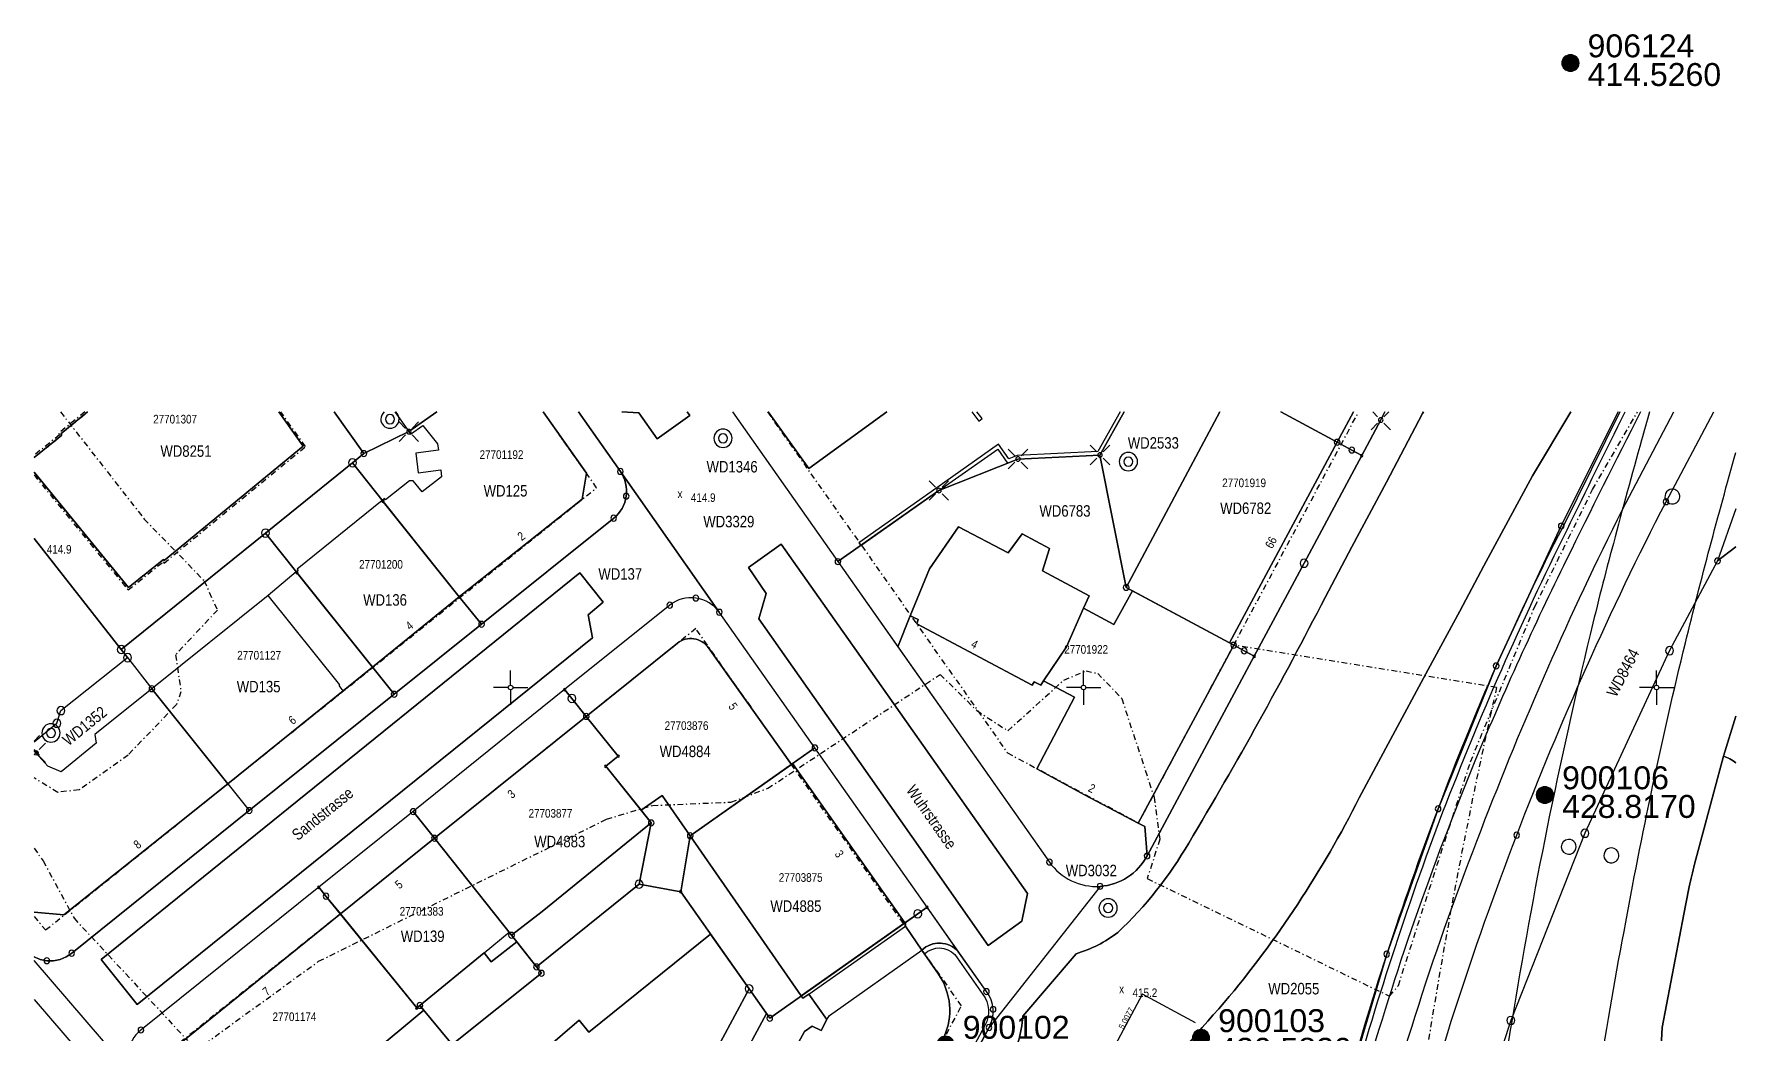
# Model space of a CAD drawing. Header units: metres. Extents: x 681758 to 682009, y 246535 to 246807.
# Drawn here: x 681758.4 to 681906.9, y 246719.8 to 246807 of the extents above; entities that cross this region are included whole.
import ezdxf

# ---------------------------------------------------------------- set-up
doc = ezdxf.new("R2010")
doc.units = ezdxf.units.M
doc.linetypes.add('DASHDOT', pattern=[1, 0.5, -0.25, 0, -0.25])
doc.layers.get('Defpoints').update_dxf_attribs({"color": 252})
doc.layers.add('6 Referenzdaten', color=252, linetype='Continuous')
doc.layers.add('MASSE', color=7, linetype='Continuous')
for name, color, linetype, lineweight in [('Fixpunkt', 5, 'Continuous', 0), ('Fixpunkt-Hoehe', 5, 'Continuous', 0), ('Fixpunkt-PNum', 5, 'Continuous', 0)]:
    doc.layers.add(name, color=color, linetype=linetype, lineweight=lineweight)
doc.styles.add('Arial Narrow', font='ARIALN.TTF')
doc.styles.get("Standard").update_dxf_attribs({"font": 'arial.ttf'})
doc.dimstyles.new('ELITE-DIM7', dxfattribs={"dimscale": 10, "dimtxt": 10, "dimasz": 0, "dimexe": 0.3, "dimexo": 67.873, "dimgap": 0.09, "dimtad": 1, "dimdec": 4, "dimdsep": 46, "dimtxsty": 'Arial Narrow', "dimtsz": 0.799999, "dimcen": 0, "dimclrd": 140, "dimclre": 140, "dimclrt": 140, "dimadec": 4, "dimazin": 2, "dimtfac": 1, "dimtdec": 4, "dimtmove": 0, "dimatfit": 3, "dimfxl": 1, "dimtolj": 1, "dimtzin": 0, "dimarcsym": 0})

# ---------------------------------------------------------------- blocks, each defined once
blk = doc.blocks.new('C990')
at = {"layer": 'Fixpunkt'}
h = blk.add_hatch(color=256, dxfattribs=at)
edge = h.paths.add_edge_path()
edge.add_arc((0, 0), 0.75, 0, 360)
blk.add_circle((0, 0), 0.75, dxfattribs=at)
blk = doc.blocks.new('*D364')
at = {"layer": 'Defpoints', "color": 0, "transparency": 16777216}
for p in [(681855.14, 246723.24), (681862.76, 246719.15), (681860.32, 246714.78)]:
    blk.add_point(p, dxfattribs=at)
at = {"layer": 'MASSE', "color": 140, "lineweight": -2, "transparency": 16777216}
for p, q in [((681852.78, 246718.82), (681855.14, 246723.24)), ((681855.16, 246723.18), (681855.13, 246723.29)), ((681859.77, 246720.76), (681855.13, 246723.25)), ((681852.79, 246718.77), (681852.76, 246718.88)), ((681857.33, 246716.38), (681852.76, 246718.83))]:
    blk.add_line(p, q, dxfattribs=at)
at = {"layer": 'MASSE', "color": 140, "transparency": 16777216, "insert": (681853.73, 246721.15), "char_height": 0.5, "attachment_point": 5, "rotation": 61.8035, "style": 'Arial Narrow'}
blk.add_mtext('\\A1;5.0077', dxfattribs=at)

msp = doc.modelspace()

# ---------------------------------------------------------------- linework, layer by layer
at = {"layer": '6 Referenzdaten', "linetype": 'Continuous'}
for points in [[(681802.8503, 246774.04574), (681806.616, 246768.699), (681806.26, 246766.428), (681795.525, 246757.907), (681787.961, 246751.772), (681785.401, 246749.712), (681775.329, 246741.606), (681761.008, 246730.16), (681758.41844, 246730.39678)], [(681789.91031, 246774.04574), (681791.121, 246772.326), (681791.276, 246772.108), (681792.343, 246772.855), (681793.626, 246771.259), (681793.707, 246770.705), (681791.724, 246770.441), (681791.944, 246768.745), (681793.93, 246768.985), (681793.962, 246768.383), (681792.281, 246767.067), (681791.493, 246768.038), (681791.179, 246768.047), (681789.085, 246766.39), (681789.007, 246766.494), (681788.807, 246766.332), (681781.372, 246760.328), (681781.453, 246760.226), (681781.302, 246760.092), (681778.847, 246758.019), (681768.706, 246749.898), (681763.73, 246745.915), (681763.841, 246745.148), (681760.78, 246742.656), (681759.623, 246743.134), (681758.574, 246744.304), (681758.41844, 246744.49602)], [(681758.41844, 246770.07814), (681760.851, 246772.012), (681760.76, 246772.138), (681763.08284, 246774.04574)], [(681779.78327, 246774.04574), (681781.908, 246771.05), (681769.786, 246761.079), (681769.71, 246761.176), (681766.651, 246758.723), (681758.41844, 246768.78615)], [(681758.41844, 246763.00351), (681766.028, 246753.31), (681778.615, 246763.478), (681786.209, 246769.616), (681787.197, 246770.41), (681784.60992, 246774.04574)], [(681763.08284, 246774.04574), (681760.76, 246772.138), (681760.851, 246772.012), (681758.41844, 246770.07814)], [(681758.41844, 246768.78615), (681766.651, 246758.723), (681769.71, 246761.176), (681769.786, 246761.079), (681781.908, 246771.05), (681779.78327, 246774.04574)], [(681784.60992, 246774.04574), (681787.197, 246770.41), (681791.121, 246772.326), (681793.57485, 246774.04574)], [(681793.57485, 246774.04574), (681791.121, 246772.326), (681791.276, 246772.108), (681792.343, 246772.855), (681793.626, 246771.259), (681793.707, 246770.705), (681791.724, 246770.441), (681791.944, 246768.745), (681793.93, 246768.985), (681793.962, 246768.383), (681792.281, 246767.067), (681791.493, 246768.038), (681791.179, 246768.047), (681789.085, 246766.39), (681789.007, 246766.494), (681788.807, 246766.332), (681795.525, 246757.907), (681806.26, 246766.428), (681806.616, 246768.699), (681802.8503, 246774.04574)], [(681789.91031, 246774.04574), (681791.121, 246772.326), (681793.57485, 246774.04574)], [(681809.70243, 246774.04574), (681811.184, 246773.967), (681812.804, 246771.693), (681815.637, 246773.737), (681815.42022, 246774.04574)], [(681815.42022, 246774.04574), (681815.637, 246773.737), (681812.804, 246771.693), (681811.184, 246773.967), (681809.70243, 246774.04574)], [(681819.37061, 246774.04574), (681828.564, 246760.984), (681837.377, 246767.189), (681844.279, 246769.937), (681851.434, 246770.288), (681853.5373, 246774.04574)], [(681819.37061, 246774.04574), (681828.564, 246760.984), (681837.377, 246767.189), (681844.279, 246769.937), (681851.434, 246770.288), (681853.5368, 246774.04574)], [(681832.83265, 246774.04574), (681826.027, 246769.121), (681822.48279, 246774.04574)], [(681822.48279, 246774.04574), (681826.027, 246769.121), (681832.83265, 246774.04574)], [(681853.5373, 246774.04574), (681851.434, 246770.288), (681844.279, 246769.937), (681837.377, 246767.189), (681828.564, 246760.984), (681833.787, 246753.565), (681834.884, 246756.259), (681836.549, 246760.347), (681839.088, 246764.024), (681843.434, 246761.767), (681844.653, 246763.397), (681847.025, 246762.134), (681846.408, 246760.182), (681850.482, 246758.013), (681849.995, 246756.918), (681852.645, 246755.515), (681854.282, 246758.436), (681853.718, 246758.739), (681861.89679, 246774.04574)], [(681853.19308, 246774.04574), (681851.254, 246770.58), (681844.215, 246770.235), (681843.483, 246769.943), (681842.582, 246771.221), (681837.204, 246767.434), (681830.388, 246762.635), (681830.561, 246762.39), (681837.377, 246767.189), (681842.51, 246770.803), (681843.374, 246769.577), (681844.279, 246769.937), (681851.434, 246770.288), (681853.5368, 246774.04574)], [(681840.25055, 246774.04574), (681840.866, 246773.249), (681841.143, 246773.463), (681840.69287, 246774.04574)], [(681853.5368, 246774.04574), (681851.434, 246770.288), (681853.718, 246758.739), (681863.1, 246753.691), (681864.017, 246753.204), (681864.894, 246752.727), (681869.249, 246760.839), (681874.277, 246770.24), (681873.4, 246770.718), (681872.13, 246771.4), (681867.20584, 246774.04574)], [(681861.89679, 246774.04574), (681853.718, 246758.739), (681854.282, 246758.436), (681862.727, 246753.892), (681872.13, 246771.4), (681867.20584, 246774.04574), (681872.13, 246771.4), (681873.54772, 246774.04574)], [(681896.64961, 246774.04574), (681891.685, 246764.095), (681886.007, 246751.885), (681880.933, 246739.422), (681876.452, 246726.739), (681872.614, 246713.864), (681870.067, 246704.497), (681867.892, 246694.956), (681865.977, 246685.359), (681864.324, 246675.695), (681863.851, 246675.948), (681861.589, 246654.165), (681860.086, 246639.543), (681861.57, 246583.571), (681857.362, 246582.672), (681858.755, 246563.49), (681859.899, 246547.665), (681860.75861, 246534.91539)], [(681896.64961, 246774.04574), (681891.685, 246764.095), (681886.007, 246751.885), (681880.933, 246739.422), (681876.452, 246726.739), (681872.614, 246713.864), (681870.067, 246704.497), (681867.892, 246694.956), (681865.977, 246685.359), (681864.324, 246675.695), (681863.851, 246675.948), (681861.589, 246654.165), (681861.29, 246651.255), (681860.086, 246639.543)], [(681873.54772, 246774.04574), (681872.13, 246771.4), (681862.727, 246753.892), (681863.1, 246753.691), (681864.017, 246753.204), (681864.894, 246752.727), (681869.249, 246760.839), (681874.277, 246770.24), (681875.933, 246773.344), (681876.29238, 246774.04574)], [(681867.20584, 246774.04574), (681872.13, 246771.4), (681873.4, 246770.718), (681874.277, 246770.24), (681875.933, 246773.344), (681876.29238, 246774.04574)], [(681875.23126, 246774.04574), (681875.65, 246773.627)], [(681876.215, 246773.628), (681876.63422, 246774.04574)], [(681897.022, 246765.53), (681901.49755, 246774.04574)], [(681790.272, 246773.175), (681790.838, 246772.609)], [(681791.403, 246772.61), (681791.97, 246773.175)], [(681875.084, 246772.495), (681875.65, 246773.061)], [(681876.216, 246773.061), (681876.782, 246772.495)], [(681790.272, 246771.477), (681790.838, 246772.043)], [(681791.404, 246772.043), (681791.97, 246771.477)], [(681843.43, 246770.786), (681843.996, 246770.22)], [(681844.561, 246770.221), (681845.128, 246770.786)], [(681850.585, 246771.137), (681851.151, 246770.571)], [(681851.716, 246770.572), (681852.283, 246771.137)], [(681795.525, 246757.907), (681788.877, 246766.244), (681786.209, 246769.616), (681778.615, 246763.478), (681781.354, 246760.027), (681789.845, 246749.417), (681797.469, 246755.525), (681795.525, 246757.907)], [(681843.43, 246769.088), (681843.996, 246769.654)], [(681844.562, 246769.654), (681845.128, 246769.088)], [(681850.585, 246769.439), (681851.151, 246770.005)], [(681851.717, 246770.005), (681852.283, 246769.439)], [(681836.528, 246768.038), (681837.094, 246767.472)], [(681837.659, 246767.473), (681838.226, 246768.038)], [(681795.525, 246757.907), (681788.807, 246766.332), (681781.372, 246760.328), (681781.453, 246760.226), (681781.302, 246760.092), (681787.961, 246751.772), (681795.525, 246757.907)], [(681836.528, 246766.34), (681837.094, 246766.906)], [(681837.66, 246766.906), (681838.226, 246766.34)], [(681906.92963, 246765.57879), (681905.319, 246761.048), (681906.92963, 246762.27662)], [(681906.92963, 246765.57879), (681905.319, 246761.048), (681906.92963, 246762.27662)], [(681789.845, 246749.417), (681781.354, 246760.027), (681778.615, 246763.478), (681766.028, 246753.31), (681766.578, 246752.608), (681768.706, 246749.898), (681777.197, 246739.267), (681789.845, 246749.417)], [(681849.995, 246756.918), (681850.482, 246758.013), (681846.408, 246760.182), (681847.025, 246762.134), (681844.653, 246763.397), (681843.434, 246761.767), (681839.088, 246764.024), (681836.549, 246760.347), (681834.884, 246756.259), (681835.581, 246755.945), (681835.439, 246755.553), (681845.527, 246750.21), (681845.683, 246750.501), (681846.276, 246750.222), (681846.519, 246750.596), (681848.51, 246753.565), (681849.995, 246756.918)], [(681758.41844, 246745.25962), (681760.418, 246746.88), (681760.763, 246747.985), (681766.578, 246752.608), (681766.028, 246753.31), (681758.41844, 246763.00351)], [(681829.447, 246744.908), (681821.672, 246755.997), (681822.293, 246758.203), (681820.777, 246760.466), (681823.621, 246762.509), (681830.891, 246752.203), (681837.124, 246743.376), (681845.099, 246732.018), (681844.622, 246729.624), (681841.678, 246727.487), (681835.001, 246736.998), (681829.447, 246744.908)], [(681837.124, 246743.376), (681830.891, 246752.203), (681823.621, 246762.509), (681820.777, 246760.466), (681822.293, 246758.203), (681821.672, 246755.997), (681829.447, 246744.908), (681835.001, 246736.998), (681841.678, 246727.487), (681844.622, 246729.624), (681845.099, 246732.018), (681837.124, 246743.376)], [(681906.92963, 246762.27662), (681905.319, 246761.048), (681901.139, 246753.218), (681893.754, 246737.283), (681887.285, 246720.961), (681881.81, 246704.313), (681878.558, 246705.187), (681874.249, 246686.675), (681871.114, 246667.94), (681869.112, 246649.061), (681868.231, 246630.068), (681868.46, 246611.07), (681870.63177, 246534.91539)], [(681767.416, 246722.34), (681764.279, 246726.288), (681806.057, 246760.013), (681808.081, 246757.453), (681806.764, 246756.348), (681807.163, 246754.345), (681767.416, 246722.34)], [(681767.416, 246722.34), (681807.163, 246754.345), (681806.764, 246756.348), (681808.081, 246757.453), (681806.057, 246760.013), (681764.279, 246726.288), (681767.416, 246722.34)], [(681785.401, 246749.712), (681787.961, 246751.772), (681781.302, 246760.092), (681778.847, 246758.019), (681768.706, 246749.898), (681775.329, 246741.606), (681785.401, 246749.712)], [(681785.401, 246749.712), (681785.045, 246750.182), (681785.098, 246750.224), (681778.847, 246758.019)], [(681854.779, 246738.18), (681863.1, 246753.691), (681862.727, 246753.892), (681854.282, 246758.436), (681852.645, 246755.515), (681849.995, 246756.918), (681848.51, 246753.565), (681846.519, 246750.596), (681849.211, 246749.157), (681845.934, 246742.92), (681850.091, 246740.647), (681854.779, 246738.18)], [(681855.54, 246735.304), (681864.894, 246752.727), (681864.017, 246753.204), (681863.1, 246753.691), (681854.779, 246738.18), (681855.352, 246737.873), (681855.54, 246735.304)], [(681800, 246750.2), (681800, 246751.5)], [(681850, 246750.2), (681850, 246751.5)], [(681900, 246750.2), (681900, 246751.5)], [(681758.41844, 246730.39678), (681761.008, 246730.16), (681775.329, 246741.606), (681768.706, 246749.898), (681763.73, 246745.915), (681763.841, 246745.148), (681760.78, 246742.656), (681759.623, 246743.134), (681758.574, 246744.304), (681758.41844, 246744.16755)], [(681799.8, 246750), (681798.5, 246750)], [(681800.2, 246750), (681801.5, 246750)], [(681849.8, 246750), (681848.5, 246750)], [(681850.2, 246750), (681851.5, 246750)], [(681899.8, 246750), (681898.5, 246750)], [(681900.2, 246750), (681901.5, 246750)], [(681811.211, 246732.838), (681812.276, 246738.193), (681808.305, 246743.137), (681809.393, 246744.013), (681806.604, 246747.483), (681805.351, 246749.046), (681804.72, 246749.817), (681791.49, 246739.179), (681793.353, 246736.856), (681800.083, 246728.391), (681802.253, 246725.631), (681811.211, 246732.838)], [(681800, 246749.8), (681800, 246748.5)], [(681850, 246749.8), (681850, 246748.5)], [(681900, 246749.8), (681900, 246748.5)], [(681802.768, 246730.466), (681812.276, 246738.193), (681811.393, 246739.293), (681808.305, 246743.137), (681809.393, 246744.013), (681806.604, 246747.483), (681793.353, 246736.856), (681800.083, 246728.391), (681802.768, 246730.466)], [(681758.41844, 246745.33212), (681758.894, 246745.806)], [(681758.41844, 246744.58356), (681758.894, 246744.108)], [(681758.41844, 246744.49602), (681758.574, 246744.304), (681758.41844, 246744.16755)], [(681758.41844, 246744.16755), (681758.574, 246744.304), (681758.41844, 246744.49602)], [(681758.41844, 246744.16755), (681758.574, 246744.304), (681758.41844, 246744.49602)], [(681758.856, 246744.588), (681759.423, 246745.153)], [(681758.857, 246744.021), (681759.423, 246743.455)], [(681836.342, 246730.833), (681826.554, 246744.735), (681815.682, 246737.071), (681814.851, 246732.189), (681820.811, 246723.723), (681822.618, 246721.149), (681835.53, 246730.261), (681836.342, 246730.833)], [(681834.4, 246729.464), (681824.606, 246743.362), (681824.516, 246743.298), (681815.682, 246737.071), (681825.372, 246723.093), (681834.4, 246729.464)], [(681814.851, 246732.189), (681815.682, 246737.071), (681813.219, 246740.58), (681811.393, 246739.293), (681812.276, 246738.193), (681802.768, 246730.466), (681800.083, 246728.391), (681800.545, 246727.803), (681802.253, 246725.631), (681811.211, 246732.838), (681814.851, 246732.189)], [(681800.083, 246728.391), (681793.353, 246736.856), (681791.49, 246739.179), (681783.263, 246732.573), (681783.894, 246731.802), (681791.813, 246722.043), (681792.089, 246722.267), (681794.908, 246718.857), (681802.691, 246725.077), (681802.253, 246725.631), (681800.083, 246728.391)], [(681800.083, 246728.391), (681793.353, 246736.856), (681785.151, 246730.252), (681791.813, 246722.043), (681792.089, 246722.267), (681797.704, 246726.855), (681798.317, 246726.083), (681800.545, 246727.803), (681800.083, 246728.391)], [(681825.372, 246723.093), (681815.682, 246737.071), (681814.851, 246732.189), (681811.211, 246732.838), (681802.253, 246725.631), (681800.545, 246727.803), (681798.317, 246726.083), (681797.704, 246726.855), (681792.089, 246722.267), (681792.421, 246721.865), (681787.572, 246717.812)], [(681814.565, 246712.084), (681820.811, 246723.723), (681814.851, 246732.189), (681811.211, 246732.838), (681802.253, 246725.631), (681802.691, 246725.077), (681794.908, 246718.857), (681795.365, 246718.363), (681792.745, 246716.246), (681799.669, 246708.214), (681805.841, 246701.071), (681808.836, 246701.403), (681814.565, 246712.084)], [(681787.572, 246717.812), (681792.421, 246721.865), (681792.089, 246722.267), (681791.813, 246722.043), (681785.151, 246730.252), (681770.925, 246718.77), (681770.677, 246715.798), (681776.648, 246708.849), (681783.346, 246714.713), (681782.602, 246715.589), (681785.948, 246718.368), (681786.261, 246717.959), (681787.572, 246717.812)], [(681826.042, 246723.26), (681834.453, 246729.196)], [(681811.774, 246696.283), (681818.979, 246709.707), (681822.162, 246715.676), (681819.852, 246716.975), (681822.327, 246721.563), (681820.811, 246723.723), (681817.454, 246728.491), (681806.829, 246719.943), (681805.983, 246720.995), (681792.25, 246709.169), (681795.875, 246704.96), (681804.095, 246695.424), (681803.349, 246694.846), (681804.326, 246693.629), (681807.716, 246689.687), (681809.028, 246688.97), (681809.568, 246690.023), (681812.641, 246695.752), (681811.774, 246696.283)], [(681792.25, 246709.169), (681805.983, 246720.995), (681806.829, 246719.943), (681817.454, 246728.491), (681820.811, 246723.723), (681822.327, 246721.563), (681819.852, 246716.975)], [(681797.704, 246726.855), (681799.872, 246728.657)], [(681758.41844, 246706.26574), (681759.817, 246704.64), (681769.853, 246692.982), (681776.208, 246685.592), (681779.858, 246681.353), (681787.271, 246672.747), (681789.825, 246665.433), (681803.444, 246649.995), (681816.233, 246672.746), (681800.392, 246681.223), (681796.843, 246685.353), (681794.946, 246683.726), (681786.079, 246694.061), (681784.848, 246695.494), (681774.782, 246707.182), (681767.328, 246715.837), (681758.41844, 246726.19581)], [(681827.612, 246721.053), (681827.829, 246721.4), (681835.893, 246727.099)], [(681823.069, 246715.24), (681825.638, 246720.002), (681826.307, 246720.472), (681827.108, 246720.093), (681827.612, 246721.053), (681826.042, 246723.26), (681825.515, 246722.889), (681825.372, 246723.093)]]:
    msp.add_lwpolyline(points, dxfattribs=at)
for points in [[(681805.92071, 246774.04574), (681809.581, 246768.856, -0.191974), (681810.092, 246766.693, -0.190751), (681808.999, 246764.778), (681797.469, 246755.525), (681789.845, 246749.417), (681777.197, 246739.267), (681761.702, 246726.828, -0.195659), (681759.541, 246726.167, -0.095567), (681758.41844, 246726.51562)], [(681793.57485, 246774.04574), (681791.121, 246772.326), (681787.197, 246770.41), (681786.209, 246769.616), (681788.877, 246766.244), (681795.525, 246757.907), (681797.469, 246755.525), (681808.999, 246764.778, 0.190751), (681810.092, 246766.693, 0.191974), (681809.581, 246768.856), (681805.92071, 246774.04574)], [(681788.98081, 246774.04574, 0.228915), (681788.678, 246773.419, 1), (681790.278, 246773.419, 0.228915), (681789.97519, 246774.04574)], [(681789.078, 246773.419, 1), (681789.878, 246773.419, 1), (681789.078, 246773.419)], [(681876.29238, 246774.04574), (681875.933, 246773.344), (681874.277, 246770.24), (681869.249, 246760.839), (681864.894, 246752.727), (681855.54, 246735.304, -0.260827), (681851.437, 246732.656), (681841.751, 246720.339), (681832.446, 246702.987), (681820.968, 246681.584), (681816.233, 246672.746), (681803.444, 246649.995), (681791.091, 246628.33)], [(681819.37061, 246774.04574), (681828.564, 246760.984), (681833.787, 246753.565), (681847.017, 246734.774, 0.261928), (681851.437, 246732.656), (681841.751, 246720.339, 0.138113), (681842.108, 246721.924, 0.140528), (681841.526, 246723.476), (681839.062, 246726.973), (681836.342, 246730.833), (681826.554, 246744.735), (681818.216, 246756.568), (681809.581, 246768.856), (681805.92071, 246774.04574)], [(681819.37061, 246774.04574), (681828.564, 246760.984), (681847.017, 246734.774, 0.261928), (681851.437, 246732.656), (681841.751, 246720.339, 0.138113), (681842.108, 246721.924, 0.140528), (681841.526, 246723.476), (681836.342, 246730.833), (681826.554, 246744.735), (681818.216, 246756.568), (681809.581, 246768.856), (681805.92071, 246774.04574)], [(681818.643, 246627.254, -0.081957), (681826.983, 246655.49), (681833.605, 246669.171), (681841.521, 246683.938), (681843.172, 246687.017), (681849.259, 246698.359), (681852.207, 246703.851), (681855.021, 246709.095, -0.013045), (681858.768, 246714.238, -0.012799), (681862.759, 246719.155), (681872.614, 246713.864), (681876.452, 246726.739), (681880.933, 246739.422), (681886.007, 246751.885), (681891.685, 246764.095), (681896.64961, 246774.04574)], [(681818.643, 246627.254, -0.081957), (681826.983, 246655.49), (681833.605, 246669.171), (681843.172, 246687.017), (681855.021, 246709.095, -0.013045), (681858.768, 246714.238, -0.012799), (681862.759, 246719.155), (681872.614, 246713.864), (681876.452, 246726.739), (681880.933, 246739.422), (681886.007, 246751.885), (681891.685, 246764.095), (681896.64961, 246774.04574)], [(681892.53307, 246774.04574), (681889.184, 246768.48), (681884.943, 246760.627), (681882.823, 246756.663), (681880.078, 246751.57), (681876.791, 246745.47), (681874.062, 246740.391, -0.058077), (681862.28, 246722.521, 0.027756), (681854.986, 246713.498, 0.035073), (681847.393, 246701.311), (681845.211, 246697.17), (681842.197, 246691.511), (681840.062, 246687.488), (681837.394, 246682.531), (681834.944, 246677.969, 0.02998), (681832.37, 246672.885, 0.018738), (681831.172, 246669.672, 0.007818), (681830.737, 246668.281, -0.057731), (681827.478, 246661.163), (681824.192, 246655.042), (681818.841, 246645.132)], [(681876.29238, 246774.04574), (681875.933, 246773.344), (681874.277, 246770.24), (681869.249, 246760.839), (681864.894, 246752.727), (681855.54, 246735.304, -0.260827), (681851.437, 246732.656), (681841.751, 246720.339), (681832.446, 246702.987)], [(681843.378, 246716.983, 0.114172), (681844.701, 246721.336), (681849.341, 246726.782, 0.097095), (681852.987, 246728.636, 0.072722), (681859.176, 246736.432, 0.016417), (681871.076, 246757.861), (681873.422, 246762.279), (681876.432, 246767.923), (681879.591, 246773.899), (681879.66992, 246774.04574), (681879.591, 246773.899), (681876.432, 246767.923), (681873.422, 246762.279), (681871.076, 246757.861, -0.016417), (681859.176, 246736.432, -0.072722), (681852.987, 246728.636, -0.097095), (681849.341, 246726.782), (681844.701, 246721.336, -0.114172), (681843.378, 246716.983)], [(681854.986, 246713.498, -0.027756), (681862.28, 246722.521, 0.058077), (681874.062, 246740.391), (681876.791, 246745.47), (681880.078, 246751.57), (681882.823, 246756.663), (681884.943, 246760.627), (681889.184, 246768.48), (681892.53307, 246774.04574)], [(681896.80059, 246774.04574), (681891.81, 246763.993, 0.029741), (681880.933, 246739.422, 0.024461), (681872.614, 246713.864, 0.02031), (681867.892, 246694.956, 0.018273), (681864.324, 246675.695, 0.029687), (681860.932, 246634.265), (681860.848, 246630.977), (681860.855, 246625.668, 0.002999), (681861.692, 246600, 0.002427), (681862.143, 246586.39), (681862.684, 246569.817), (681863.033, 246569.833), (681863.912, 246543.441), (681864.19178, 246534.91539)], [(681898.58578, 246774.04574, 0.002782), (681892.14, 246761.164, 0.016063), (681884.212, 246743.714, 0.013126), (681878.847, 246729.632, 0.01278), (681874.497, 246715.85, 0.006967), (681871.486, 246704.797, 0.010888), (681868.478, 246691.934, 0.007298), (681866.512, 246681.804, 0.013019), (681865.04, 246672.116, 0.015108), (681862.512, 246647.753, 0.020047), (681861.856, 246626.204, 0.007122), (681862.258, 246611.604), (681862.625, 246600), (681862.96, 246589.736), (681863.579, 246569.859), (681864.463, 246543.062), (681864.73311, 246534.91539)], [(681870.63177, 246534.91539), (681868.46, 246611.07), (681868.231, 246630.068), (681869.112, 246649.061), (681871.114, 246667.94), (681874.249, 246686.675), (681878.558, 246705.187), (681878.633, 246706.228), (681877.852, 246706.297, -0.027439), (681887.796, 246737.119, -0.027028), (681900.826, 246766.214), (681905.00143, 246774.04574)], [(681873.628, 246646.445, -0.015118), (681875.099, 246661.862, -0.023964), (681878.722, 246685.016), (681875.022, 246685.875), (681879.118, 246703.433), (681878.194, 246703.625), (681878.558, 246705.187), (681878.633, 246706.228), (681877.852, 246706.297, -0.027439), (681887.796, 246737.119, -0.027028), (681900.826, 246766.214), (681905.00143, 246774.04574)], [(681906.92963, 246765.57879), (681905.319, 246761.048), (681901.139, 246753.218), (681893.754, 246737.283), (681887.285, 246720.961), (681881.81, 246704.313), (681878.558, 246705.187), (681878.633, 246706.228), (681877.852, 246706.297, -0.027439), (681887.796, 246737.119, -0.027028), (681900.826, 246766.214), (681905.00143, 246774.04574)], [(681906.92963, 246765.57879), (681905.319, 246761.048), (681901.139, 246753.218), (681893.754, 246737.283), (681887.285, 246720.961), (681881.81, 246704.313), (681878.558, 246705.187), (681878.633, 246706.228), (681877.852, 246706.297, -0.027439), (681887.796, 246737.119, -0.027028), (681900.826, 246766.214), (681905.00143, 246774.04574)], [(681899.38741, 246774.04574, 0.001202), (681898.695, 246771.578, 0.004445), (681896.233, 246762.575, 0.007536), (681894.209, 246754.622, 0.019527), (681887.366, 246720.87, 0.014498), (681883.834, 246696.593, 0.022759), (681880.991, 246654.545, 0.008923), (681880.505, 246628.771), (681880.454, 246622.999), (681880.406, 246616.331, 0.002633), (681880.343, 246600, 0.001186), (681880.372, 246592.409), (681880.14041, 246534.91539)], [(681892.189, 246763.753, -0.002783), (681897.26688, 246774.04574)], [(681791.121, 246772.526, 1), (681791.121, 246772.126, 1), (681791.121, 246772.526)], [(681817.739, 246771.746, 1), (681819.339, 246771.746, 1), (681817.739, 246771.746)], [(681818.139, 246771.746, 1), (681818.939, 246771.746, 1), (681818.139, 246771.746)], [(681875.933, 246773.544, 1), (681875.933, 246773.144, 1), (681875.933, 246773.544)], [(681787.197, 246770.66, 1), (681787.197, 246770.16, 1), (681787.197, 246770.66)], [(681872.13, 246771.65, 1), (681872.13, 246771.15, 1), (681872.13, 246771.65)], [(681873.4, 246770.968, 1), (681873.4, 246770.468, 1), (681873.4, 246770.968)], [(681786.209, 246769.966, 1), (681786.209, 246769.266, 1), (681786.209, 246769.966)], [(681855.54, 246735.304), (681864.894, 246752.727), (681864.017, 246753.204), (681863.1, 246753.691), (681853.718, 246758.739), (681851.434, 246770.288), (681844.279, 246769.937), (681837.377, 246767.189), (681828.564, 246760.984), (681847.017, 246734.774, 0.261928), (681851.437, 246732.656, 0.260827), (681855.54, 246735.304)], [(681844.279, 246770.137, 1), (681844.279, 246769.737, 1), (681844.279, 246770.137)], [(681851.434, 246770.488, 1), (681851.434, 246770.088, 1), (681851.434, 246770.488)], [(681853.112, 246769.709, 1), (681854.712, 246769.709, 1), (681853.112, 246769.709)], [(681853.512, 246769.709, 1), (681854.312, 246769.709, 1), (681853.512, 246769.709)], [(681874.277, 246770.34, 1), (681874.277, 246770.14, 1), (681874.277, 246770.34)], [(681888.20556, 246534.91539), (681888.485, 246581.054, 0.003219), (681888.74, 246600, 0.002901), (681888.739, 246616.89, 0.004015), (681889.11, 246648.52), (681889.325, 246655.127), (681889.447, 246658.952, -0.014323), (681890.753, 246681.012, -0.012839), (681892.843, 246701.568, -0.014174), (681897.164, 246728.727, -0.014893), (681902.523, 246753.909, -0.008685), (681906.92963, 246770.51567)], [(681758.41844, 246726.51562, 0.095567), (681759.541, 246726.167, 0.195659), (681761.702, 246726.828), (681777.197, 246739.267), (681789.845, 246749.417), (681797.469, 246755.525), (681808.999, 246764.778, 0.190751), (681810.092, 246766.693, 0.191974), (681809.581, 246768.856), (681818.216, 246756.568, 0.207622), (681816.178, 246757.809, 0.206093), (681813.887, 246757.187), (681804.72, 246749.817), (681791.49, 246739.179), (681783.263, 246732.573), (681767.748, 246720.123, 0.203663), (681766.627, 246718.057, 0.201476), (681767.328, 246715.837), (681758.41844, 246726.19581)], [(681758.41844, 246726.51562, 0.095567), (681759.541, 246726.167, 0.195659), (681761.702, 246726.828), (681777.197, 246739.267), (681789.845, 246749.417), (681797.469, 246755.525), (681808.999, 246764.778, 0.190751), (681810.092, 246766.693, 0.191974), (681809.581, 246768.856), (681818.216, 246756.568, 0.207622), (681816.178, 246757.809, 0.206093), (681813.887, 246757.187), (681804.72, 246749.817), (681791.49, 246739.179), (681783.263, 246732.573), (681767.748, 246720.123, 0.203663), (681766.627, 246718.057, 0.202279), (681767.328, 246715.837), (681758.41844, 246726.19581)], [(681809.581, 246769.106, 1), (681809.581, 246768.606, 1), (681809.581, 246769.106)], [(681788.877, 246766.344, 1), (681788.877, 246766.144, 1), (681788.877, 246766.344)], [(681810.092, 246766.943, 1), (681810.092, 246766.443, 1), (681810.092, 246766.943)], [(681837.377, 246767.389, 1), (681837.377, 246766.989, 1), (681837.377, 246767.389)], [(681900.826, 246766.464, 1), (681900.826, 246765.964, 1), (681900.826, 246766.464)], [(681901.333, 246767.308, 1.03989), (681901.477, 246766.017, 0.96164), (681901.333, 246767.308)], [(681808.999, 246765.028, 1), (681808.999, 246764.528, 1), (681808.999, 246765.028)], [(681867.3538, 246534.91539), (681867.227, 246538.685), (681866.828, 246549.987), (681866.414, 246563.237), (681865.845, 246579.452), (681865.375, 246593.332), (681865.267, 246596.169, -0.002339), (681865.096, 246600.028, -0.003174), (681864.941, 246604.759), (681864.794, 246608.11), (681864.702, 246611.071), (681864.587, 246615.136), (681864.498, 246619.271), (681864.449, 246623.96), (681864.43, 246628.86), (681864.479, 246632.935), (681864.58, 246637.72, -0.00218), (681864.913, 246644.584, -0.009896), (681865.69, 246654.987, -0.021422), (681869.399, 246683.04, -0.016663), (681874.766, 246706.739, -0.031025), (681884.686, 246737.555, -0.024329), (681897.022, 246765.53)], [(681778.615, 246763.828, 1), (681778.615, 246763.128, 1), (681778.615, 246763.828)], [(681881.364, 246739.148, -0.023702), (681892.189, 246763.753)], [(681891.685, 246764.345, 1), (681891.685, 246763.845, 1), (681891.685, 246764.345)], [(681906.92963, 246762.27662), (681905.319, 246761.048), (681901.139, 246753.218), (681893.754, 246737.283), (681887.285, 246720.961), (681881.81, 246704.313), (681878.558, 246705.187), (681878.194, 246703.625), (681879.118, 246703.433), (681884.51, 246702.163), (681889.058, 246701.091), (681885.005, 246683.558), (681882.585, 246684.12), (681878.722, 246685.016, 0.023964), (681875.099, 246661.862, 0.015118), (681873.628, 246646.445, 0.013163)], [(681828.564, 246761.234, 1), (681828.564, 246760.734, 1), (681828.564, 246761.234)], [(681869.249, 246761.189, 1), (681869.249, 246760.489, 1), (681869.249, 246761.189)], [(681905.319, 246761.298, 1), (681905.319, 246760.798, 1), (681905.319, 246761.298)], [(681781.354, 246760.127, 1), (681781.354, 246759.927, 1), (681781.354, 246760.127)], [(681853.718, 246758.989, 1), (681853.718, 246758.489, 1), (681853.718, 246758.989)], [(681836.342, 246730.833), (681826.554, 246744.735), (681818.216, 246756.568, 0.207622), (681816.178, 246757.809, 0.206093), (681813.887, 246757.187), (681804.72, 246749.817), (681791.49, 246739.179), (681783.263, 246732.573), (681783.894, 246731.802), (681785.151, 246730.252), (681793.353, 246736.856), (681806.604, 246747.483), (681814.564, 246753.88, -0.429651), (681817.274, 246753.472), (681824.516, 246743.298), (681824.606, 246743.362), (681834.4, 246729.464), (681835.53, 246730.261), (681836.342, 246730.833)], [(681795.525, 246758.007, 1), (681795.525, 246757.807, 1), (681795.525, 246758.007)], [(681826.554, 246744.735), (681818.216, 246756.568, 0.207622), (681816.178, 246757.809, 0.206093), (681813.887, 246757.187), (681804.72, 246749.817), (681805.351, 246749.046), (681806.604, 246747.483), (681809.393, 246744.013), (681808.305, 246743.137), (681812.276, 246738.193), (681811.211, 246732.838), (681814.851, 246732.189), (681815.682, 246737.071), (681826.554, 246744.735)], [(681813.887, 246757.437, 1), (681813.887, 246756.937, 1), (681813.887, 246757.437)], [(681816.178, 246758.059, 1), (681816.178, 246757.559, 1), (681816.178, 246758.059)], [(681818.216, 246756.818, 1), (681818.216, 246756.318, 1), (681818.216, 246756.818)], [(681845.934, 246742.92), (681849.211, 246749.157), (681846.519, 246750.596), (681846.276, 246750.222), (681845.683, 246750.501), (681845.527, 246750.21), (681835.439, 246755.553), (681835.581, 246755.945), (681834.884, 246756.259), (681833.787, 246753.565), (681847.017, 246734.774, 0.261928), (681851.437, 246732.656, 0.260827), (681855.54, 246735.304), (681855.352, 246737.873), (681854.779, 246738.18), (681850.091, 246740.647), (681845.934, 246742.92)], [(681797.469, 246755.775, 1), (681797.469, 246755.275, 1), (681797.469, 246755.775)], [(681766.028, 246753.66, 1), (681766.028, 246752.96, 1), (681766.028, 246753.66)], [(681766.578, 246752.958, 1), (681766.578, 246752.258, 1), (681766.578, 246752.958)], [(681824.516, 246743.298), (681817.274, 246753.472, 0.429651), (681814.564, 246753.88), (681806.604, 246747.483), (681809.393, 246744.013), (681808.305, 246743.137), (681811.393, 246739.293), (681813.219, 246740.58), (681815.682, 246737.071), (681824.516, 246743.298)], [(681863.1, 246753.941, 1), (681863.1, 246753.441, 1), (681863.1, 246753.941)], [(681864.017, 246753.454, 1), (681864.017, 246752.954, 1), (681864.017, 246753.454)], [(681864.894, 246752.827, 1), (681864.894, 246752.627, 1), (681864.894, 246752.827)], [(681901.139, 246753.568, 1), (681901.139, 246752.868, 1), (681901.139, 246753.568)], [(681758.41844, 246745.25962), (681760.418, 246746.88), (681760.763, 246747.985), (681766.578, 246752.608), (681768.706, 246749.898), (681777.197, 246739.267), (681761.702, 246726.828, -0.195659), (681759.541, 246726.167, -0.095567), (681758.41844, 246726.51562)], [(681886.007, 246752.135, 1), (681886.007, 246751.635, 1), (681886.007, 246752.135)], [(681768.706, 246750.148, 1), (681768.706, 246749.648, 1), (681768.706, 246750.148)], [(681804.72, 246749.917, 1), (681804.72, 246749.717, 1), (681804.72, 246749.917)], [(681789.845, 246749.667, 1), (681789.845, 246749.167, 1), (681789.845, 246749.667)], [(681805.351, 246749.396, 1), (681805.351, 246748.696, 1), (681805.351, 246749.396)], [(681760.418, 246747.23, 1), (681760.418, 246746.53, 1), (681760.418, 246747.23)], [(681760.763, 246748.335, 1), (681760.763, 246747.635, 1), (681760.763, 246748.335)], [(681806.604, 246747.733, 1), (681806.604, 246747.233, 1), (681806.604, 246747.733)], [(681906.92963, 246692.81785), (681904.46, 246694.186), (681904.341, 246695.22), (681899.341, 246698.024), (681900.504, 246720.33), (681902.372, 246730.227, -0.008355), (681902.859, 246732.616, -0.00694), (681903.324, 246734.587), (681905.829, 246744.001), (681906.92963, 246747.51476)], [(681906.92963, 246747.51476), (681905.829, 246744.001, -0.086272), (681906.92963, 246743.43736)], [(681759.098, 246746.042, 1), (681760.698, 246746.042, 1), (681759.098, 246746.042)], [(681759.498, 246746.042, 1), (681760.298, 246746.042, 1), (681759.498, 246746.042)], [(681758.41844, 246744.4297, -0.226548), (681758.574, 246744.504, -1), (681758.574, 246744.104, -0.226548), (681758.41844, 246744.1783)], [(681809.393, 246744.113, 1), (681809.393, 246743.913, 1), (681809.393, 246744.113)], [(681826.554, 246744.985, 1), (681826.554, 246744.485, 1), (681826.554, 246744.985)], [(681906.92963, 246743.43736, 0.086272), (681905.829, 246744.001), (681903.324, 246734.587, 0.00694), (681902.859, 246732.616, 0.008355), (681902.372, 246730.227), (681900.504, 246720.33), (681899.341, 246698.024), (681904.341, 246695.22), (681904.46, 246694.186), (681906.92963, 246692.81785)], [(681808.305, 246743.237, 1), (681808.305, 246743.037, 1), (681808.305, 246743.237)], [(681777.197, 246739.517, 1), (681777.197, 246739.017, 1), (681777.197, 246739.517)], [(681880.933, 246739.672, 1), (681880.933, 246739.172, 1), (681880.933, 246739.672)], [(681791.49, 246739.429, 1), (681791.49, 246738.929, 1), (681791.49, 246739.429)], [(681812.276, 246738.443, 1), (681812.276, 246737.943, 1), (681812.276, 246738.443)], [(681876.932, 246726.54, -0.012875), (681881.364, 246739.148)], [(681793.353, 246737.106, 1), (681793.353, 246736.606, 1), (681793.353, 246737.106)], [(681815.682, 246737.321, 1), (681815.682, 246736.821, 1), (681815.682, 246737.321)], [(681887.796, 246737.369, 1), (681887.796, 246736.869, 1), (681887.796, 246737.369)], [(681892.324, 246735.458, 1.037388), (681892.306, 246736.757, 0.963959), (681892.324, 246735.458)], [(681893.754, 246737.633, 1), (681893.754, 246736.933, 1), (681893.754, 246737.633)], [(681847.017, 246735.024, 1), (681847.017, 246734.524, 1), (681847.017, 246735.024)], [(681855.54, 246735.554, 1), (681855.54, 246735.054, 1), (681855.54, 246735.554)], [(681896.058, 246736.012, 1.057098), (681896.13, 246734.716, 0.945986), (681896.058, 246736.012)], [(681794.908, 246718.857), (681792.089, 246722.267), (681791.813, 246722.043), (681783.894, 246731.802), (681783.263, 246732.573), (681767.748, 246720.123, 0.203663), (681766.627, 246718.057, 0.202279), (681767.328, 246715.837), (681774.782, 246707.182), (681776.648, 246708.849), (681783.346, 246714.713), (681789.62, 246713.712), (681792.745, 246716.246), (681795.365, 246718.363), (681794.908, 246718.857)], [(681770.925, 246718.77), (681785.151, 246730.252), (681783.894, 246731.802), (681783.263, 246732.573), (681767.748, 246720.123, 0.203663), (681766.627, 246718.057, 0.201476), (681767.328, 246715.837), (681774.782, 246707.182), (681776.648, 246708.849), (681770.677, 246715.798), (681770.925, 246718.77)], [(681783.263, 246732.673, 1), (681783.263, 246732.473, 1), (681783.263, 246732.673)], [(681783.894, 246732.052, 1), (681783.894, 246731.552, 1), (681783.894, 246732.052)], [(681811.211, 246733.188, 1), (681811.211, 246732.488, 1), (681811.211, 246733.188)], [(681814.851, 246732.289, 1), (681814.851, 246732.089, 1), (681814.851, 246732.289)], [(681851.437, 246732.906, 1), (681851.437, 246732.406, 1), (681851.437, 246732.906)], [(681832.446, 246702.987), (681841.751, 246720.339, 0.138113), (681842.108, 246721.924, 0.140528), (681841.526, 246723.476), (681836.342, 246730.833), (681835.53, 246730.261), (681822.618, 246721.149), (681820.811, 246723.723), (681814.565, 246712.084), (681818.979, 246709.707), (681824.784, 246706.589), (681824.998, 246707.002), (681829.805, 246704.409), (681831.569, 246703.464), (681832.446, 246702.987)], [(681839.062, 246726.973), (681836.342, 246730.833), (681835.53, 246730.261), (681834.4, 246729.464), (681834.498, 246729.325), (681834.408, 246729.262), (681834.453, 246729.196), (681835.893, 246727.099, -0.41914), (681839.062, 246726.973)], [(681835.53, 246730.611, 1), (681835.53, 246729.911, 1), (681835.53, 246730.611)], [(681836.342, 246730.933, 1), (681836.342, 246730.733, 1), (681836.342, 246730.933)], [(681851.347, 246730.77, 1), (681852.947, 246730.77, 1), (681851.347, 246730.77)], [(681851.747, 246730.77, 1), (681852.547, 246730.77, 1), (681851.747, 246730.77)], [(681829.805, 246704.409), (681837.822, 246719.5, 0.265079), (681837.328, 246725.008), (681835.893, 246727.099), (681834.453, 246729.196), (681834.408, 246729.262), (681834.498, 246729.325), (681834.4, 246729.464), (681825.372, 246723.093), (681825.515, 246722.889), (681826.042, 246723.26), (681827.612, 246721.053), (681827.108, 246720.093), (681826.307, 246720.472), (681825.638, 246720.002), (681823.069, 246715.24), (681822.162, 246715.676), (681818.979, 246709.707), (681824.784, 246706.589), (681824.998, 246707.002), (681829.805, 246704.409)], [(681800.083, 246728.641, 1), (681800.083, 246728.141, 1), (681800.083, 246728.641)], [(681832.446, 246702.987), (681841.751, 246720.339, 0.138113), (681842.108, 246721.924, 0.140528), (681841.526, 246723.476), (681839.062, 246726.973, 0.41914), (681835.893, 246727.099), (681837.328, 246725.008, -0.265079), (681837.822, 246719.5), (681829.805, 246704.409), (681818.318, 246683.006), (681820.081, 246682.061, 0.369529), (681821.396, 246682.383), (681832.446, 246702.987)], [(681837.193, 246711.84), (681841.751, 246720.339, 0.298718), (681841.526, 246723.476), (681839.036, 246727.001, 0.41435), (681835.893, 246727.099), (681836.122, 246726.764, -0.414005), (681838.765, 246726.706), (681841.208, 246723.233, -0.299432), (681841.398, 246720.528), (681836.839, 246712.028, -0.490948), (681835.578, 246711.709), (681834.101, 246712.494), (681833.913, 246712.141), (681835.675, 246711.205, 0.38664), (681837.193, 246711.84)], [(681758.41844, 246722.77607), (681791.657, 246684.174, -0.031122), (681797.428, 246676.831, -0.009057), (681798.116, 246675.743, -0.34992), (681809.004, 246670.131, -0.431044), (681803.864, 246656.749, 0.00814), (681804.131, 246651.216), (681816.233, 246672.746), (681813.557, 246674.178), (681800.392, 246681.223), (681796.843, 246685.353), (681794.946, 246683.726), (681786.079, 246694.061), (681784.848, 246695.494), (681774.782, 246707.182), (681767.328, 246715.837), (681758.41844, 246726.19581)], [(681759.541, 246726.417, 1), (681759.541, 246725.917, 1), (681759.541, 246726.417)], [(681761.702, 246727.078, 1), (681761.702, 246726.578, 1), (681761.702, 246727.078)], [(681873.13, 246713.782, -0.014879), (681876.932, 246726.54)], [(681876.452, 246726.989, 1), (681876.452, 246726.489, 1), (681876.452, 246726.989)], [(681802.253, 246725.881, 1), (681802.253, 246725.381, 1), (681802.253, 246725.881)], [(681802.691, 246725.327, 1), (681802.691, 246724.827, 1), (681802.691, 246725.327)], [(681820.811, 246724.073, 1), (681820.811, 246723.373, 1), (681820.811, 246724.073)], [(681841.526, 246723.726, 1), (681841.526, 246723.226, 1), (681841.526, 246723.726)], [(681758.41844, 246722.77607), (681791.657, 246684.174, -0.031122), (681797.428, 246676.831, -0.009057), (681798.116, 246675.743, -0.072262), (681802.427, 246665.63, -0.046287), (681803.864, 246656.749, 0.00814), (681804.131, 246651.216), (681803.444, 246649.995), (681800.475, 246653.36, 0.021117), (681800.155, 246655.628, 0.485939), (681799.084, 246656.346, 0.327277), (681798.526, 246655.569), (681792.803, 246662.057, 0.147896), (681792.28, 246668.622, 0.097544), (681788.994, 246674.225), (681762.177, 246705.37), (681758.41844, 246709.73715)], [(681791.813, 246722.143, 1), (681791.813, 246721.943, 1), (681791.813, 246722.143)], [(681792.089, 246722.517, 1), (681792.089, 246722.017, 1), (681792.089, 246722.517)], [(681842.108, 246722.174, 1), (681842.108, 246721.674, 1), (681842.108, 246722.174)], [(681767.748, 246720.373, 1), (681767.748, 246719.873, 1), (681767.748, 246720.373)], [(681822.618, 246721.399, 1), (681822.618, 246720.899, 1), (681822.618, 246721.399)], [(681841.751, 246720.589, 1), (681841.751, 246720.089, 1), (681841.751, 246720.589)], [(681887.285, 246721.311, 1), (681887.285, 246720.611, 1), (681887.285, 246721.311)]]:
    msp.add_lwpolyline(points, format="xyb", dxfattribs=at)
at = {"layer": '6 Referenzdaten', "linetype": 'DASHDOT'}
for points in [[(681762.84705, 246774.04574), (681760.556, 246772.164), (681760.646, 246772.04), (681758.41844, 246770.26952)], [(681758.41844, 246768.54994), (681766.629, 246758.513), (681769.685, 246760.964), (681769.763, 246760.866), (681782.111, 246771.023), (681779.96706, 246774.04574)], [(681779.78327, 246774.04574), (681781.908, 246771.05), (681769.786, 246761.079), (681769.71, 246761.176), (681766.651, 246758.723), (681758.41844, 246768.78615)], [(681758.41844, 246770.07814), (681760.851, 246772.012), (681760.76, 246772.138), (681763.08284, 246774.04574)], [(681760.73747, 246774.04574), (681768.032, 246764.699), (681773.261, 246759.323), (681774.413, 246756.761), (681770.771, 246752.867), (681771.24, 246749.638), (681770.852, 246748.522), (681766.618, 246744.106), (681762.352, 246741.07), (681760.482, 246740.858), (681758.41844, 246742.11938)], [(681759.432, 246728.852), (681807.511, 246767.427), (681802.848, 246774.04574)], [(681759.432, 246728.852), (681807.511, 246767.427), (681802.848, 246774.04574)], [(681773.32, 246718.914), (681783.255, 246726.121), (681808.379, 246738.517), (681812.378, 246739.713), (681819.234, 246740.006), (681822.454, 246741.209), (681837.488, 246751.147), (681840.674, 246747.998), (681843.4, 246746.226), (681848.271, 246750.649), (681850.22, 246751.463), (681851.234, 246751.233), (681853.326, 246749.054), (681856.153, 246740.445), (681856.654, 246736.763), (681855.559, 246733.329), (681876.701, 246723.075), (681877.468, 246723.991), (681883.763, 246743.529), (681889.376, 246757.06), (681894.425, 246767.287), (681898.33707, 246774.04574)], [(681822.41097, 246774.04574), (681843.351, 246744.312)], [(681822.41097, 246774.04574), (681843.351, 246744.312)], [(681863.1, 246753.691), (681873.99581, 246774.04574)], [(681863.1, 246753.691), (681873.99581, 246774.04574)], [(681839.354, 246722.225), (681816.166, 246755.139), (681769.222, 246717.477)], [(681839.354, 246722.225), (681816.166, 246755.139), (681769.222, 246717.477)], [(681843.351, 246744.312), (681854.799, 246738.185), (681863.1, 246753.691)], [(681843.351, 246744.312), (681854.799, 246738.185), (681863.1, 246753.691)], [(681758.41844, 246735.99906), (681759.214, 246734.872), (681761.913, 246729.883), (681771.816, 246719.203)], [(681758.41844, 246730.02961), (681759.432, 246728.852)], [(681758.41844, 246730.02961), (681759.432, 246728.852)], [(681800.381, 246681.273), (681813.602, 246674.189), (681839.354, 246722.225)], [(681800.381, 246681.273), (681813.602, 246674.189), (681839.354, 246722.225)]]:
    msp.add_lwpolyline(points, dxfattribs=at)
msp.add_lwpolyline([(681873.1199, 246534.91539), (681873.591, 246618.783, -0.003622), (681873.897, 246645.838, -0.010504), (681874.955, 246672.875, -0.040149), (681886.044, 246750.015), (681863.1, 246753.691)], format="xyb", dxfattribs=at)
msp.add_lwpolyline([(681873.1199, 246534.91539), (681873.591, 246618.783, -0.003622), (681873.897, 246645.838, -0.010504), (681874.955, 246672.875, -0.040149), (681886.044, 246750.015), (681863.1, 246753.691)], format="xyb", dxfattribs=at)
at = {"layer": '6 Referenzdaten', "linetype": 'Continuous'}
for centre in [(681800, 246750), (681850, 246750), (681900, 246750)]:
    msp.add_circle(centre, 0.2, dxfattribs=at)

# ---------------------------------------------------------------- block references
at = {"layer": 'Fixpunkt'}
ref = msp.add_blockref('C990', (681892.484, 246804.485, 414.526), dxfattribs=at)
ref.add_attrib('PNum', '906124', (681893.984, 246804.985, 414.526), dxfattribs={"layer": 'Fixpunkt-PNum', "height": 2})
ref.add_attrib('Hoehe', '414.5260', (681893.984, 246802.485, 414.526), dxfattribs={"layer": 'Fixpunkt-Hoehe', "height": 2})
ref = msp.add_blockref('C990', (681890.259, 246740.626, 428.817), dxfattribs=at)
ref.add_attrib('PNum', '900106', (681891.759, 246741.126, 428.817), dxfattribs={"layer": 'Fixpunkt-PNum', "height": 2})
ref.add_attrib('Hoehe', '428.8170', (681891.759, 246738.626, 428.817), dxfattribs={"layer": 'Fixpunkt-Hoehe', "height": 2})
ref = msp.add_blockref('C990', (681860.249, 246719.439, 420.582), dxfattribs=at)
ref.add_attrib('PNum', '900103', (681861.749, 246719.939, 420.582), dxfattribs={"layer": 'Fixpunkt-PNum', "height": 2})
ref.add_attrib('Hoehe', '420.5820', (681861.749, 246717.439, 420.582), dxfattribs={"layer": 'Fixpunkt-Hoehe', "height": 2})
ref = msp.add_blockref('C990', (681837.957, 246718.86, 421.548), dxfattribs=at)
ref.add_attrib('PNum', '900102', (681839.457, 246719.36, 421.548), dxfattribs={"layer": 'Fixpunkt-PNum', "height": 2})
ref.add_attrib('Hoehe', '421.5480', (681839.457, 246716.86, 421.548), dxfattribs={"layer": 'Fixpunkt-Hoehe', "height": 2})

# ---------------------------------------------------------------- texts
at = {"layer": '6 Referenzdaten', "style": 'Arial Narrow'}
for s, insert, char_height, width, attachment_point in [('27701307', (681770.728, 246773.412), 0.75, 3.969, 5), ('WD8251', (681771.677, 246770.624), 1, 4.641, 5), ('27701192', (681799.211, 246770.32), 0.75, 3.906, 5), ('WD2533', (681853.86153, 246770.82916), 1, 4.6409995, 7), ('WD1346', (681817.10324, 246768.75116), 1, 4.6409977, 7), ('WD125', (681799.562, 246767.158), 1, 3.9795, 5), ('27701919', (681864.011, 246767.856), 0.75, 3.969, 5), ('x', (681814.56705, 246766.53031), 0.75, 0.448875, 7), ('414.9', (681815.73678, 246766.18486), 0.75, 2.2365, 7), ('WD3329', (681819.048, 246764.473), 1, 4.6409977, 5), ('WD6783', (681848.379, 246765.403), 1, 4.641, 5), ('WD6782', (681864.149, 246765.636), 1, 4.641, 5), ('414.9', (681759.53578, 246761.67386), 0.75, 2.2365, 7), ('27701200', (681788.69, 246760.741), 0.75, 3.9689995, 5), ('WD137', (681809.572, 246759.905), 1, 3.9795, 5), ('WD136', (681789.048, 246757.638), 1, 3.9795, 5), ('27701127', (681778.06, 246752.814), 0.75, 3.906, 5), ('27701922', (681850.228, 246753.32), 0.75, 3.969, 5), ('WD135', (681778.015, 246750.075), 1, 3.9795, 5), ('27703876', (681815.356, 246746.672), 0.75, 3.969, 5), ('WD4884', (681815.238, 246744.426), 1, 4.6409995, 5), ('27703877', (681803.484, 246739.022), 0.75, 3.969, 5), ('WD4883', (681804.293, 246736.557), 1, 4.641, 5), ('27703875', (681825.316, 246733.424), 0.75, 3.9689973, 5), ('WD3032', (681848.44853, 246733.52516), 1, 4.641, 7), ('27701383', (681792.236, 246730.472), 0.75, 3.969, 5), ('WD4885', (681824.899, 246730.924), 1, 4.6409977, 5), ('WD139', (681792.329, 246728.296), 1, 3.9795, 5), ('x', (681853.10905, 246723.33031), 0.75, 0.448875, 7), ('415.2', (681854.27878, 246722.98486), 0.75, 2.2365, 7), ('WD2055', (681866.12001, 246723.21617), 1, 4.6409995, 7), ('27701174', (681781.14, 246721.276), 0.75, 3.906, 5)]:
    msp.add_mtext(s, dxfattribs=dict(at, insert=insert, char_height=char_height, width=width, attachment_point=attachment_point))
for s, insert, char_height, width, attachment_point, rotation in [('2', (681800.933, 246763.211), 0.75, 0.496125, 5, 37.98), ('66', (681866.361, 246762.654), 0.75, 0.9922493, 5, 62.01), ('4', (681791.172, 246755.407), 0.75, 0.496125, 5, 38.97), ('4', (681840.486, 246753.779), 0.75, 0.4961247, 5, 332.010007), ('WD8464', (681897.072, 246751.294), 1, 4.6409995, 5, 62.281494), ('5', (681819.416, 246748.36), 0.75, 0.4961247, 5, 305.010007), ('WD1352', (681761.42817, 246744.84571), 1, 4.6409995, 7, 39.052764), ('6', (681780.948, 246747.156), 0.75, 0.4961249, 5, 38.97), ('Sandstrasse', (681783.597, 246738.979), 0.9999995, 6.6359967, 5, 38.97), ('3', (681800.075, 246740.708), 0.75, 0.4961249, 5, 38.97), ('Wuhrstrasse', (681836.7292, 246738.70291), 0.9999994, 6.688496, 5, 305.190008), ('2', (681850.725, 246741.211), 0.75, 0.4961246, 5, 332.010007), ('8', (681767.437, 246736.314), 0.75, 0.4961249, 5, 38.97), ('3', (681828.682, 246735.486), 0.75, 0.4961246, 5, 305.010007), ('5', (681790.248, 246732.822), 0.75, 0.496125, 5, 38.97), ('7', (681778.691, 246723.501), 0.75, 0.4961246, 5, 38.97)]:
    msp.add_mtext(s, dxfattribs=dict(at, insert=insert, char_height=char_height, width=width, attachment_point=attachment_point, rotation=rotation))

# ---------------------------------------------------------------- dimensions: what is measured, and where the dimension line sits
at = {"layer": 'MASSE'}
dim = msp.add_linear_dim(base=(681855.14293, 246723.2381), p1=(681860.32486, 246714.77803), p2=(681862.759, 246719.155), angle=61.8035379, dimstyle='ELITE-DIM7', override={"dimscale": 0.05}, dxfattribs=at)
dim.commit()
dim.dimension.update_dxf_attribs({"geometry": '*D364', "text_midpoint": (681853.95987, 246721.03138), "dimtype": 160})

doc.saveas('drawing.dxf')
